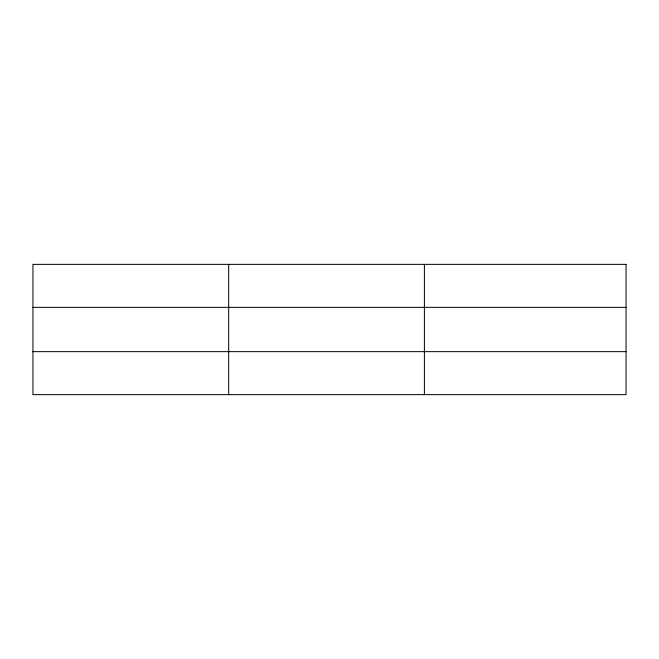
<?xml version="1.0" encoding="UTF-8"?>
<svg xmlns="http://www.w3.org/2000/svg" width="659" height="659" viewBox="0 0 659 659"><rect width="100%" height="100%" fill="white"/><g stroke="black" fill="none" stroke-linecap="round" stroke-linejoin="round"><path stroke-width="0.99" d="M228.673 264.366L228.673 394.634M424.396 264.366L424.396 394.634M32.95 307.358L626.05 307.358M32.95 351.642L626.05 351.642M626.05 264.366L626.05 394.634L32.95 394.634L32.95 264.366L626.05 264.366"/></g></svg>
